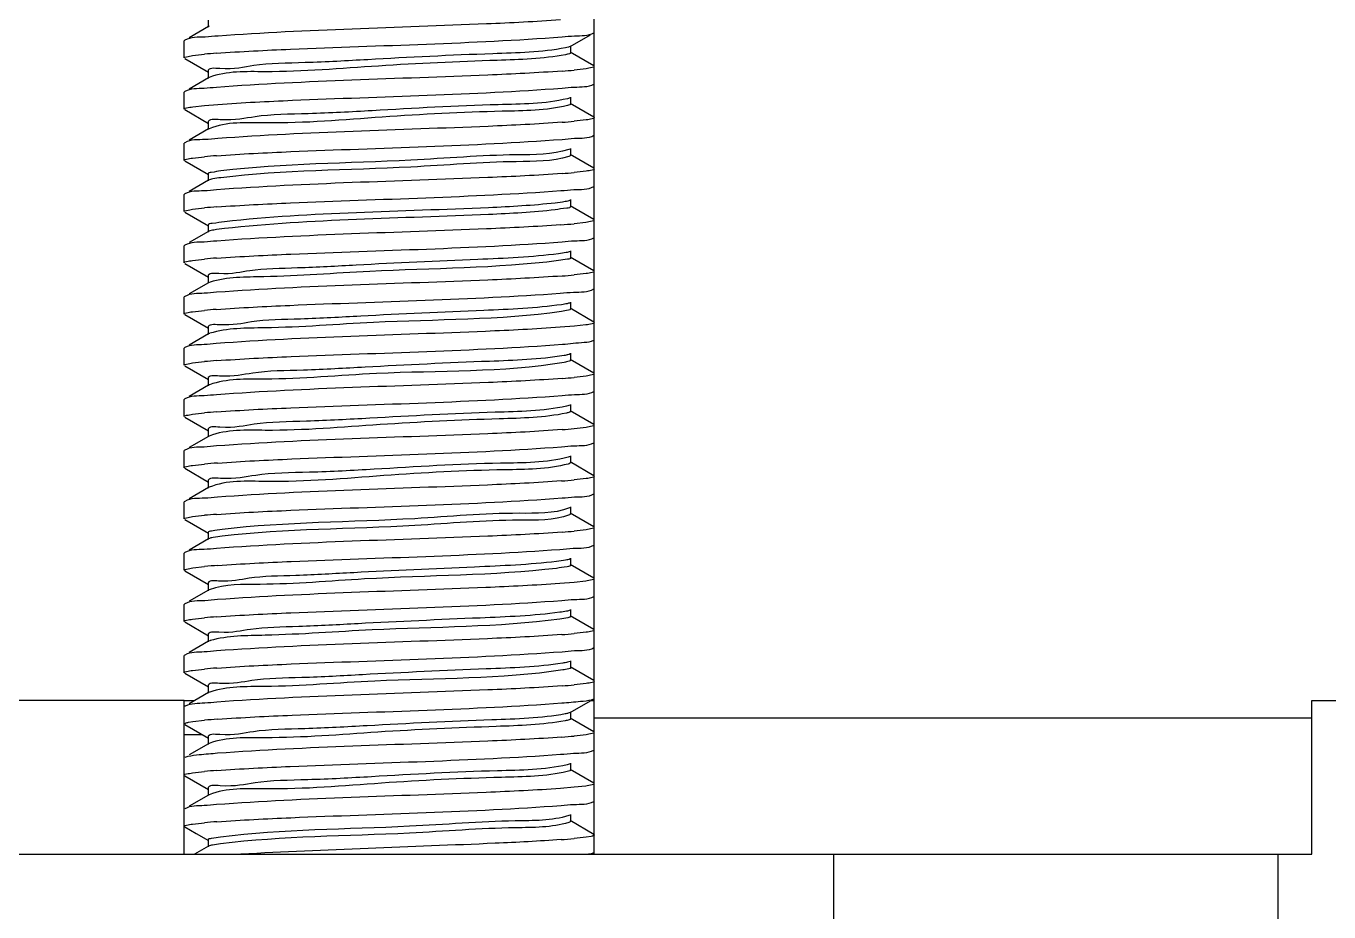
# Model space of a CAD drawing. Extents: x 1680110 to 2699828, y 269661 to 891349.
# Drawn here: x 2394372.2 to 2394545.8, y 722987 to 723105.1 of the extents above; entities that cross this region are included whole.
import ezdxf

# ---------------------------------------------------------------- set-up
doc = ezdxf.new("R2010")
doc.units = 0
doc.header["$LTSCALE"] = 1000
doc.header["$MEASUREMENT"] = 0
doc.layers.add('02___PRT_ALL_AXES', color=7, linetype='Continuous')

msp = doc.modelspace()

# ---------------------------------------------------------------- linework, layer by layer
at = {"color": 7, "linetype": 'Continuous'}
for p, q in [((2394447.93, 722994.66), (2394447.93, 723106.52)), ((2394396.52, 723105.01), (2394393.93, 723103.51)), ((2394396.45, 723105.84), (2394396.45, 723104.93)), ((2394396.62, 723105.06), (2394396.52, 723105.01)), ((2394393.36, 723103.18), (2394393.29, 723103.11)), ((2394393.29, 723100.83), (2394393.29, 723103.11)), ((2394444.7, 723102.34), (2394447.4, 723103.9)), ((2394394.38, 723101.14), (2394395.98, 723101.32)), ((2394447.87, 723099.77), (2394444.7, 723101.6)), ((2394444.78, 723101.51), (2394444.78, 723102.42)), ((2394393.36, 723100.76), (2394396.52, 723098.93)), ((2394446.84, 723099.38), (2394445.24, 723099.21)), ((2394396.52, 723098.18), (2394393.93, 723096.68)), ((2394396.45, 723099.01), (2394396.45, 723098.1)), ((2394396.62, 723098.23), (2394396.52, 723098.18)), ((2394393.36, 723096.35), (2394393.29, 723096.28)), ((2394393.29, 723094), (2394393.29, 723096.28)), ((2394394.41, 723094.31), (2394395.96, 723094.49)), ((2394395.96, 723094.49), (2394397.77, 723094.63)), ((2394444.7, 723095.51), (2394444.35, 723095.39)), ((2394447.87, 723092.94), (2394444.7, 723094.77)), ((2394444.78, 723094.68), (2394444.78, 723095.59)), ((2394393.36, 723093.93), (2394396.52, 723092.1)), ((2394446.86, 723092.56), (2394445.25, 723092.38)), ((2394396.52, 723091.35), (2394393.93, 723089.86)), ((2394396.45, 723092.18), (2394396.45, 723091.27)), ((2394396.59, 723091.39), (2394396.52, 723091.35)), ((2394393.36, 723089.52), (2394393.29, 723089.45)), ((2394393.29, 723087.17), (2394393.29, 723089.45)), ((2394394.38, 723087.48), (2394395.98, 723087.66)), ((2394444.7, 723088.68), (2394444.55, 723088.61)), ((2394447.87, 723086.11), (2394444.7, 723087.94)), ((2394444.78, 723087.85), (2394444.78, 723088.77)), ((2394393.36, 723087.1), (2394396.52, 723085.27)), ((2394446.84, 723085.72), (2394445.24, 723085.55)), ((2394396.52, 723084.52), (2394393.93, 723083.03)), ((2394396.45, 723085.35), (2394396.45, 723084.44)), ((2394393.36, 723082.69), (2394393.29, 723082.62)), ((2394393.29, 723080.34), (2394393.29, 723082.62)), ((2394394.39, 723080.65), (2394395.98, 723080.83)), ((2394447.87, 723079.28), (2394444.7, 723081.11)), ((2394444.78, 723081.02), (2394444.78, 723081.94)), ((2394393.36, 723080.27), (2394396.52, 723078.44)), ((2394446.8, 723078.89), (2394445.25, 723078.72)), ((2394396.52, 723077.69), (2394393.93, 723076.2)), ((2394396.45, 723078.52), (2394396.45, 723077.61)), ((2394393.36, 723075.86), (2394393.29, 723075.79)), ((2394393.29, 723073.51), (2394393.29, 723075.79)), ((2394444.78, 723074.19), (2394444.78, 723075.11)), ((2394393.36, 723073.44), (2394396.52, 723071.61)), ((2394394.39, 723073.82), (2394395.98, 723074)), ((2394447.87, 723072.45), (2394444.7, 723074.28)), ((2394396.45, 723071.69), (2394396.45, 723070.78)), ((2394446.84, 723072.07), (2394445.25, 723071.89)), ((2394396.52, 723070.86), (2394393.93, 723069.37)), ((2394396.72, 723070.94), (2394396.52, 723070.86)), ((2394393.36, 723069.03), (2394393.29, 723068.96)), ((2394393.29, 723066.68), (2394393.29, 723068.96)), ((2394444.78, 723067.36), (2394444.78, 723068.28)), ((2394393.36, 723066.61), (2394396.52, 723064.78)), ((2394394.36, 723066.99), (2394395.98, 723067.17)), ((2394447.87, 723065.62), (2394444.7, 723067.45)), ((2394396.45, 723064.86), (2394396.45, 723063.95)), ((2394445.27, 723065.06), (2394443.4, 723064.91)), ((2394446.81, 723065.23), (2394445.27, 723065.06)), ((2394396.52, 723064.03), (2394393.93, 723062.54)), ((2394396.65, 723064.09), (2394396.52, 723064.03)), ((2394393.36, 723062.2), (2394393.29, 723062.13)), ((2394393.29, 723059.85), (2394393.29, 723062.13)), ((2394444.78, 723060.53), (2394444.78, 723061.45)), ((2394393.36, 723059.78), (2394396.52, 723057.95)), ((2394394.39, 723060.16), (2394395.98, 723060.34)), ((2394447.87, 723058.79), (2394444.7, 723060.62)), ((2394396.45, 723058.03), (2394396.45, 723057.12)), ((2394446.85, 723058.41), (2394445.24, 723058.23)), ((2394396.52, 723057.2), (2394393.93, 723055.71)), ((2394396.61, 723057.24), (2394396.52, 723057.2)), ((2394393.36, 723055.37), (2394393.29, 723055.3)), ((2394393.29, 723053.02), (2394393.29, 723055.3)), ((2394444.7, 723054.53), (2394444.21, 723054.38)), ((2394444.78, 723053.7), (2394444.78, 723054.62)), ((2394393.36, 723052.95), (2394396.52, 723051.12)), ((2394394.39, 723053.33), (2394395.98, 723053.51)), ((2394447.87, 723051.96), (2394444.7, 723053.79)), ((2394396.45, 723051.2), (2394396.45, 723050.29)), ((2394446.84, 723051.57), (2394445.24, 723051.4)), ((2394396.52, 723050.37), (2394393.93, 723048.88)), ((2394396.61, 723050.41), (2394396.52, 723050.37)), ((2394393.36, 723048.54), (2394393.29, 723048.47)), ((2394393.29, 723046.19), (2394393.29, 723048.47)), ((2394444.7, 723047.7), (2394444.44, 723047.6)), ((2394444.78, 723046.87), (2394444.78, 723047.79)), ((2394393.36, 723046.12), (2394396.52, 723044.29)), ((2394394.39, 723046.5), (2394395.97, 723046.68)), ((2394447.87, 723045.13), (2394444.7, 723046.96)), ((2394396.45, 723044.37), (2394396.45, 723043.46)), ((2394446.85, 723044.75), (2394445.26, 723044.57)), ((2394396.52, 723043.54), (2394393.93, 723042.05)), ((2394396.59, 723043.58), (2394396.52, 723043.54)), ((2394393.36, 723041.71), (2394393.29, 723041.64)), ((2394393.29, 723039.36), (2394393.29, 723041.64)), ((2394444.7, 723040.87), (2394444.61, 723040.83)), ((2394444.78, 723040.04), (2394444.78, 723040.96)), ((2394393.36, 723039.29), (2394396.52, 723037.46)), ((2394394.38, 723039.67), (2394395.98, 723039.85)), ((2394447.87, 723038.3), (2394444.7, 723040.13)), ((2394396.45, 723037.54), (2394396.45, 723036.63)), ((2394446.84, 723037.91), (2394445.24, 723037.74)), ((2394396.52, 723036.71), (2394393.93, 723035.22)), ((2394393.36, 723034.88), (2394393.29, 723034.81)), ((2394393.29, 723032.53), (2394393.29, 723034.81)), ((2394444.78, 723033.21), (2394444.78, 723034.13)), ((2394393.36, 723032.46), (2394396.52, 723030.63)), ((2394394.42, 723032.85), (2394395.97, 723033.02)), ((2394447.87, 723031.47), (2394444.7, 723033.3)), ((2394396.45, 723030.71), (2394396.45, 723029.8)), ((2394396.62, 723029.93), (2394396.52, 723029.88)), ((2394445.26, 723030.91), (2394443.35, 723030.75)), ((2394446.78, 723031.08), (2394445.26, 723030.91)), ((2394396.52, 723029.88), (2394393.93, 723028.39)), ((2394393.36, 723028.05), (2394393.29, 723027.98)), ((2394393.29, 723025.7), (2394393.29, 723027.98)), ((2394447.87, 723024.64), (2394444.7, 723026.47)), ((2394444.78, 723026.38), (2394444.78, 723027.3)), ((2394393.36, 723025.63), (2394396.52, 723023.8)), ((2394394.39, 723026.01), (2394395.98, 723026.19)), ((2394396.52, 723023.05), (2394393.93, 723021.56)), ((2394396.45, 723023.88), (2394396.45, 723022.97)), ((2394396.7, 723023.13), (2394396.52, 723023.05)), ((2394446.84, 723024.25), (2394445.25, 723024.08)), ((2394393.36, 723021.22), (2394393.29, 723021.15)), ((2394393.29, 723018.87), (2394393.29, 723021.15)), ((2394447.87, 723017.81), (2394444.7, 723019.64)), ((2394444.78, 723019.55), (2394444.78, 723020.47)), ((2394393.36, 723018.8), (2394396.52, 723016.97)), ((2394394.38, 723019.18), (2394395.98, 723019.36)), ((2394396.52, 723016.22), (2394393.93, 723014.73)), ((2394396.45, 723017.05), (2394396.45, 723016.14)), ((2394396.63, 723016.27), (2394396.52, 723016.22)), ((2394446.84, 723017.42), (2394445.24, 723017.25)), ((2394393.29, 723015.15), (2394302.23, 723015.15)), ((2394393.29, 722994.66), (2394393.29, 723015.15)), ((2394393.4, 723014.42), (2394393.36, 723014.39)), ((2394444.7, 723013.55), (2394447.4, 723015.11)), ((2394447.54, 723015.27), (2394447.87, 723015.38)), ((2394543.55, 722994.66), (2394543.55, 723015.15)), ((2394543.55, 723015.15), (2394630.07, 723015.15)), ((2394447.87, 723010.98), (2394444.7, 723012.81)), ((2394444.78, 723012.72), (2394444.78, 723013.64)), ((2394447.93, 723012.87), (2394543.55, 723012.87)), ((2394393.36, 723011.97), (2394396.52, 723010.14)), ((2394393.86, 723012.26), (2394394.43, 723012.36)), ((2394394.43, 723012.36), (2394395.97, 723012.53)), ((2394396.52, 723009.39), (2394393.93, 723007.9)), ((2394396.45, 723010.22), (2394396.45, 723009.31)), ((2394396.59, 723009.43), (2394396.52, 723009.39)), ((2394446.83, 723010.59), (2394445.25, 723010.42)), ((2394393.78, 723007.69), (2394393.36, 723007.56)), ((2394394.39, 723005.52), (2394395.98, 723005.7)), ((2394444.7, 723006.72), (2394444.31, 723006.59)), ((2394447.87, 723004.15), (2394444.7, 723005.98)), ((2394444.78, 723005.89), (2394444.78, 723006.81)), ((2394393.36, 723005.14), (2394396.52, 723003.31)), ((2394396.52, 723002.56), (2394393.93, 723001.07)), ((2394396.45, 723003.39), (2394396.45, 723002.48)), ((2394396.6, 723002.6), (2394396.52, 723002.56)), ((2394445.26, 723003.59), (2394443.44, 723003.44)), ((2394446.79, 723003.76), (2394445.26, 723003.59)), ((2394394.38, 722998.69), (2394395.97, 722998.87)), ((2394444.7, 722999.89), (2394444.52, 722999.82)), ((2394447.87, 722997.32), (2394444.7, 722999.15)), ((2394444.78, 722999.06), (2394444.78, 722999.98)), ((2394393.36, 722998.31), (2394394.89, 722997.42)), ((2394394.89, 722997.42), (2394396.52, 722996.48)), ((2394446.83, 722996.93), (2394445.26, 722996.76)), ((2394447.52, 722997.05), (2394446.83, 722996.93)), ((2394396.52, 722995.73), (2394394.66, 722994.66)), ((2394396.45, 722996.56), (2394396.45, 722995.65)), ((2394293.12, 722994.66), (2394543.55, 722994.66)), ((2394479.81, 722994.66), (2394479.81, 722855.78)), ((2394539, 722994.66), (2394539, 722855.78))]:
    msp.add_line(p, q, dxfattribs=at)
for centre, radius, start, end in [((2394397.08, 723103.85), 1.29, 108.82, 110.5379), ((2394404.16, 723011.33), 90.36, 94.1864, 95.1886), ((2394437.03, 723189.71), 90.88, 274.1708, 275.188), ((2394437.03, 723182.87), 90.87, 274.166, 275.1925), ((2394404.18, 722997.36), 90.67, 94.1755, 95.1892), ((2394437.02, 723176.08), 90.91, 274.1695, 275.1881), ((2394404.23, 722989.99), 91.21, 94.1602, 95.1879), ((2394436.81, 723171.73), 93.39, 274.0964, 275.1853), ((2394404.21, 722983.39), 90.99, 94.1671, 95.1881), ((2394437.03, 723162.36), 90.84, 274.1697, 275.1896), ((2394404.13, 722977.45), 90.09, 94.1912, 95.1919), ((2394397.18, 723062.58), 1.6, 107.5093, 109.0409), ((2394404.22, 722969.61), 91.1, 94.1644, 95.1876), ((2394437.1, 723147.87), 90.01, 274.1972, 275.1888), ((2394397.02, 723056.19), 1.14, 109.6781, 111.5053), ((2394404.18, 722963.23), 90.65, 94.1774, 95.1884), ((2394437.05, 723141.68), 90.65, 274.1773, 275.1883), ((2394404.35, 722954.46), 92.59, 94.1134, 95.192), ((2394436.94, 723136.09), 91.9, 274.134, 275.1927), ((2394404.18, 722949.6), 90.62, 94.178, 95.1886), ((2394437.04, 723128.12), 90.75, 274.1743, 275.1882), ((2394404.4, 722940.22), 93.18, 94.1019, 95.1864), ((2394404.2, 722935.69), 90.87, 94.1701, 95.1887), ((2394397.32, 723021.14), 2.08, 106.0223, 107.325), ((2394436.99, 723115), 91.3, 274.1546, 275.1902), ((2394404.22, 722928.62), 91.11, 94.1608, 95.19), ((2394397.1, 723014.99), 1.36, 108.4797, 110.151), ((2394437.02, 723107.8), 90.92, 274.1688, 275.1884), ((2394404.39, 722919.78), 93.13, 94.1045, 95.1852), ((2394396.98, 723008.49), 1.02, 110.4348, 112.3506), ((2394436.99, 723101.37), 91.32, 274.1568, 275.1877), ((2394404.2, 722915.16), 90.91, 94.1694, 95.1882), ((2394404.25, 722907.73), 91.51, 94.1462, 95.1925), ((2394436.84, 723089.37), 92.99, 274.1014, 275.192)]:
    msp.add_arc(centre, radius, start, end, dxfattribs=at)
for points, knots in [([(2394443.41, 723105.89), (2394440.13, 723105.65), (2394424.92, 723104.91), (2394409.69, 723104.6), (2394397.79, 723103.74)], [0, 0, 0, 0, 0.216278, 1, 1, 1, 1]), ([(2394397.79, 723103.74), (2394397.22, 723103.7), (2394395.76, 723103.51), (2394394.15, 723103.64), (2394393.36, 723103.18)], [0, 0, 0, 0, 0.388902, 1, 1, 1, 1]), ([(2394397.56, 723101.45), (2394400.85, 723101.69), (2394416.21, 723102.44), (2394431.59, 723102.74), (2394443.64, 723103.63)], [0, 0, 0, 0, 0.214716, 1, 1, 1, 1]), ([(2394443.64, 723103.63), (2394444.19, 723103.67), (2394445.58, 723103.85), (2394447.11, 723103.74), (2394447.87, 723104.17)], [0, 0, 0, 0, 0.388304, 1, 1, 1, 1]), ([(2394393.29, 723100.83), (2394393.29, 723100.94), (2394393.83, 723101.03), (2394394.11, 723101.1), (2394394.38, 723101.14)], [0, 0, 0, 0, 0.274834, 1, 1, 1, 1]), ([(2394444.09, 723102.17), (2394440.9, 723101.56), (2394432.07, 723101.36), (2394420.42, 723100.75), (2394410.04, 723100.15), (2394402.94, 723100.09), (2394399.65, 723099.16), (2394396.45, 723099.55), (2394396.45, 723099.01)], [0, 0, 0, 0, 0.203823, 0.552642, 0.727155, 0.87117, 0.966043, 1, 1, 1, 1]), ([(2394444.09, 723101.25), (2394441.1, 723100.68), (2394432.74, 723100.46), (2394419.35, 723099.87), (2394406.72, 723098.75), (2394398.94, 723099.11), (2394396.62, 723098.23)], [0, 0, 0, 0, 0.192381, 0.524853, 0.843231, 1, 1, 1, 1]), ([(2394444.7, 723102.34), (2394444.63, 723102.3), (2394444.43, 723102.24), (2394444.22, 723102.19), (2394444.09, 723102.17)], [0, 0, 0, 0, 0.383917, 1, 1, 1, 1]), ([(2394444.78, 723101.51), (2394444.78, 723101.44), (2394444.46, 723101.33), (2394444.27, 723101.29), (2394444.09, 723101.25)], [0, 0, 0, 0, 0.289583, 1, 1, 1, 1]), ([(2394447.93, 723099.69), (2394447.93, 723099.59), (2394447.39, 723099.5), (2394447.11, 723099.42), (2394446.84, 723099.38)], [0, 0, 0, 0, 0.274668, 1, 1, 1, 1]), ([(2394443.64, 723099.07), (2394440.34, 723098.83), (2394424.98, 723098.08), (2394409.59, 723097.79), (2394397.56, 723096.89)], [0, 0, 0, 0, 0.215136, 1, 1, 1, 1]), ([(2394397.56, 723096.89), (2394397.01, 723096.85), (2394395.63, 723096.68), (2394394.11, 723096.78), (2394393.36, 723096.35)], [0, 0, 0, 0, 0.388224, 1, 1, 1, 1]), ([(2394397.77, 723094.63), (2394401.08, 723094.87), (2394416.37, 723095.62), (2394431.67, 723095.92), (2394443.63, 723096.8)], [0, 0, 0, 0, 0.216727, 1, 1, 1, 1]), ([(2394443.63, 723096.8), (2394444.18, 723096.84), (2394445.57, 723097.02), (2394447.11, 723096.91), (2394447.87, 723097.34)], [0, 0, 0, 0, 0.388363, 1, 1, 1, 1]), ([(2394393.29, 723094), (2394393.29, 723094.11), (2394393.84, 723094.2), (2394394.13, 723094.27), (2394394.41, 723094.31)], [0, 0, 0, 0, 0.274367, 1, 1, 1, 1]), ([(2394444.35, 723095.39), (2394441.35, 723094.67), (2394432.58, 723094.65), (2394421.01, 723093.93), (2394410.44, 723093.34), (2394403.14, 723093.28), (2394399.76, 723092.33), (2394396.45, 723092.74), (2394396.45, 723092.18)], [0, 0, 0, 0, 0.192848, 0.542579, 0.720249, 0.867673, 0.965105, 1, 1, 1, 1]), ([(2394444.35, 723094.48), (2394441.52, 723093.8), (2394433.19, 723093.73), (2394419.78, 723093.05), (2394406.94, 723091.87), (2394398.93, 723092.35), (2394396.59, 723091.39)], [0, 0, 0, 0, 0.182551, 0.516838, 0.841522, 1, 1, 1, 1]), ([(2394444.78, 723094.68), (2394444.78, 723094.63), (2394444.6, 723094.54), (2394444.46, 723094.51), (2394444.35, 723094.48)], [0, 0, 0, 0, 0.305772, 1, 1, 1, 1]), ([(2394447.93, 723092.86), (2394447.93, 723092.76), (2394447.41, 723092.67), (2394447.13, 723092.6), (2394446.86, 723092.56)], [0, 0, 0, 0, 0.275017, 1, 1, 1, 1]), ([(2394443.63, 723092.24), (2394440.36, 723092), (2394425.07, 723091.26), (2394409.76, 723090.95), (2394397.77, 723090.08)], [0, 0, 0, 0, 0.214372, 1, 1, 1, 1]), ([(2394397.77, 723090.08), (2394397.2, 723090.04), (2394395.75, 723089.85), (2394394.14, 723089.98), (2394393.36, 723089.52)], [0, 0, 0, 0, 0.388876, 1, 1, 1, 1]), ([(2394397.58, 723087.79), (2394400.87, 723088.03), (2394416.23, 723088.78), (2394431.6, 723089.08), (2394443.63, 723089.97)], [0, 0, 0, 0, 0.214927, 1, 1, 1, 1]), ([(2394443.63, 723089.97), (2394444.18, 723090.01), (2394445.57, 723090.19), (2394447.11, 723090.08), (2394447.87, 723090.51)], [0, 0, 0, 0, 0.388319, 1, 1, 1, 1]), ([(2394393.29, 723087.17), (2394393.29, 723087.28), (2394393.83, 723087.37), (2394394.11, 723087.44), (2394394.38, 723087.48)], [0, 0, 0, 0, 0.27481, 1, 1, 1, 1]), ([(2394444.55, 723088.61), (2394442.31, 723087.89), (2394435.12, 723088.03), (2394419.79, 723086.72), (2394406.55, 723086.78), (2394398.16, 723085.76)], [0, 0, 0, 0, 0.151572, 0.453947, 1, 1, 1, 1]), ([(2394444.55, 723087.7), (2394442.31, 723086.98), (2394435.12, 723087.12), (2394419.79, 723085.81), (2394406.55, 723085.87), (2394398.16, 723084.85)], [0, 0, 0, 0, 0.151572, 0.453947, 1, 1, 1, 1]), ([(2394444.78, 723087.85), (2394444.78, 723087.82), (2394444.69, 723087.75), (2394444.61, 723087.72), (2394444.55, 723087.7)], [0, 0, 0, 0, 0.333912, 1, 1, 1, 1]), ([(2394398.16, 723085.76), (2394397.73, 723085.71), (2394397.31, 723085.59), (2394396.45, 723085.51), (2394396.45, 723085.35)], [0, 0, 0, 0, 0.730238, 1, 1, 1, 1]), ([(2394447.93, 723086.03), (2394447.93, 723085.93), (2394447.4, 723085.84), (2394447.11, 723085.76), (2394446.84, 723085.72)], [0, 0, 0, 0, 0.274676, 1, 1, 1, 1]), ([(2394398.16, 723084.85), (2394397.79, 723084.81), (2394397.25, 723084.72), (2394396.69, 723084.62), (2394396.52, 723084.52)], [0, 0, 0, 0, 0.654915, 1, 1, 1, 1]), ([(2394443.63, 723085.41), (2394440.34, 723085.17), (2394424.98, 723084.42), (2394409.61, 723084.13), (2394397.58, 723083.24)], [0, 0, 0, 0, 0.215085, 1, 1, 1, 1]), ([(2394397.58, 723083.24), (2394397.03, 723083.19), (2394395.64, 723083.02), (2394394.11, 723083.13), (2394393.36, 723082.69)], [0, 0, 0, 0, 0.3883, 1, 1, 1, 1]), ([(2394397.61, 723080.96), (2394400.89, 723081.2), (2394416.18, 723081.95), (2394431.49, 723082.26), (2394443.48, 723083.13)], [0, 0, 0, 0, 0.21461, 1, 1, 1, 1]), ([(2394443.48, 723083.13), (2394444.06, 723083.17), (2394445.49, 723083.35), (2394447.09, 723083.23), (2394447.87, 723083.68)], [0, 0, 0, 0, 0.388738, 1, 1, 1, 1]), ([(2394393.29, 723080.34), (2394393.29, 723080.45), (2394393.83, 723080.54), (2394394.12, 723080.61), (2394394.39, 723080.65)], [0, 0, 0, 0, 0.274601, 1, 1, 1, 1]), ([(2394442.71, 723081.48), (2394439.76, 723081.15), (2394425.06, 723080.34), (2394410.32, 723080.25), (2394398.63, 723078.99)], [0, 0, 0, 0, 0.20114, 1, 1, 1, 1]), ([(2394442.71, 723080.57), (2394439.76, 723080.24), (2394425.06, 723079.43), (2394410.32, 723079.34), (2394398.63, 723078.07)], [0, 0, 0, 0, 0.20114, 1, 1, 1, 1]), ([(2394444.7, 723081.85), (2394444.51, 723081.74), (2394443.81, 723081.63), (2394443.15, 723081.53), (2394442.71, 723081.48)], [0, 0, 0, 0, 0.338219, 1, 1, 1, 1]), ([(2394444.78, 723081.02), (2394444.78, 723080.83), (2394443.72, 723080.78), (2394443.22, 723080.63), (2394442.71, 723080.57)], [0, 0, 0, 0, 0.267345, 1, 1, 1, 1]), ([(2394398.63, 723078.99), (2394398.08, 723078.93), (2394397.56, 723078.77), (2394396.45, 723078.72), (2394396.45, 723078.52)], [0, 0, 0, 0, 0.733224, 1, 1, 1, 1]), ([(2394443.48, 723078.57), (2394440.18, 723078.33), (2394424.89, 723077.59), (2394409.57, 723077.29), (2394397.61, 723076.41)], [0, 0, 0, 0, 0.216352, 1, 1, 1, 1]), ([(2394447.93, 723079.2), (2394447.93, 723079.09), (2394447.38, 723079), (2394447.08, 723078.93), (2394446.8, 723078.89)], [0, 0, 0, 0, 0.274041, 1, 1, 1, 1]), ([(2394398.63, 723078.07), (2394398.16, 723078.02), (2394397.46, 723077.92), (2394396.73, 723077.81), (2394396.52, 723077.69)], [0, 0, 0, 0, 0.663534, 1, 1, 1, 1]), ([(2394443.63, 723076.31), (2394444.19, 723076.35), (2394445.58, 723076.53), (2394447.11, 723076.42), (2394447.87, 723076.85)], [0, 0, 0, 0, 0.388334, 1, 1, 1, 1]), ([(2394397.61, 723076.41), (2394397.06, 723076.37), (2394395.66, 723076.19), (2394394.12, 723076.3), (2394393.36, 723075.86)], [0, 0, 0, 0, 0.388384, 1, 1, 1, 1]), ([(2394397.6, 723074.13), (2394400.89, 723074.37), (2394416.24, 723075.12), (2394431.61, 723075.42), (2394443.63, 723076.31)], [0, 0, 0, 0, 0.215085, 1, 1, 1, 1]), ([(2394393.29, 723073.51), (2394393.29, 723073.62), (2394393.83, 723073.71), (2394394.11, 723073.78), (2394394.39, 723073.82)], [0, 0, 0, 0, 0.274662, 1, 1, 1, 1]), ([(2394443.17, 723074.71), (2394439.6, 723074.26), (2394430.61, 723073.88), (2394418.91, 723073.37), (2394409.01, 723072.78), (2394402.41, 723072.71), (2394399.38, 723071.87), (2394396.45, 723072.19), (2394396.45, 723071.69)], [0, 0, 0, 0, 0.230176, 0.576529, 0.743488, 0.879422, 0.968255, 1, 1, 1, 1]), ([(2394443.17, 723073.8), (2394434.83, 723072.75), (2394421.63, 723072.81), (2394406.26, 723071.55), (2394399.02, 723071.63), (2394396.72, 723070.94)], [0, 0, 0, 0, 0.541764, 0.845341, 1, 1, 1, 1]), ([(2394444.7, 723075.02), (2394444.55, 723074.93), (2394444.02, 723074.83), (2394443.51, 723074.75), (2394443.17, 723074.71)], [0, 0, 0, 0, 0.347289, 1, 1, 1, 1]), ([(2394444.78, 723074.19), (2394444.78, 723074.04), (2394443.97, 723073.96), (2394443.57, 723073.85), (2394443.17, 723073.8)], [0, 0, 0, 0, 0.270713, 1, 1, 1, 1]), ([(2394443.63, 723071.75), (2394440.34, 723071.51), (2394424.99, 723070.76), (2394409.62, 723070.46), (2394397.6, 723069.58)], [0, 0, 0, 0, 0.215022, 1, 1, 1, 1]), ([(2394447.93, 723072.37), (2394447.93, 723072.27), (2394447.4, 723072.18), (2394447.12, 723072.1), (2394446.84, 723072.07)], [0, 0, 0, 0, 0.274807, 1, 1, 1, 1]), ([(2394443.4, 723069.46), (2394443.98, 723069.5), (2394445.45, 723069.69), (2394447.07, 723069.56), (2394447.87, 723070.02)], [0, 0, 0, 0, 0.389021, 1, 1, 1, 1]), ([(2394397.6, 723069.58), (2394397.05, 723069.54), (2394395.65, 723069.36), (2394394.11, 723069.47), (2394393.36, 723069.03)], [0, 0, 0, 0, 0.388342, 1, 1, 1, 1]), ([(2394397.55, 723067.3), (2394400.81, 723067.54), (2394416.09, 723068.29), (2394431.4, 723068.6), (2394443.4, 723069.46)], [0, 0, 0, 0, 0.213673, 1, 1, 1, 1]), ([(2394444.7, 723068.19), (2394444.58, 723068.12), (2394444.2, 723068.03), (2394443.82, 723067.97), (2394443.57, 723067.93)], [0, 0, 0, 0, 0.358669, 1, 1, 1, 1]), ([(2394393.29, 723066.68), (2394393.29, 723066.78), (2394393.82, 723066.88), (2394394.09, 723066.95), (2394394.36, 723066.99)], [0, 0, 0, 0, 0.275147, 1, 1, 1, 1]), ([(2394443.57, 723067.93), (2394440.14, 723067.44), (2394431.2, 723067.1), (2394419.5, 723066.57), (2394409.4, 723065.97), (2394402.62, 723065.9), (2394399.48, 723065.03), (2394396.45, 723065.37), (2394396.45, 723064.86)], [0, 0, 0, 0, 0.22028, 0.567606, 0.737398, 0.87635, 0.967433, 1, 1, 1, 1]), ([(2394443.57, 723067.02), (2394435.29, 723065.83), (2394421.97, 723066.05), (2394406.48, 723064.7), (2394399.03, 723064.84), (2394396.69, 723064.11)], [0, 0, 0, 0, 0.534412, 0.843488, 1, 1, 1, 1]), ([(2394444.78, 723067.36), (2394444.78, 723067.25), (2394444.19, 723067.14), (2394443.87, 723067.06), (2394443.57, 723067.02)], [0, 0, 0, 0, 0.275759, 1, 1, 1, 1]), ([(2394443.4, 723064.91), (2394440.08, 723064.67), (2394424.79, 723063.93), (2394409.49, 723063.63), (2394397.55, 723062.74)], [0, 0, 0, 0, 0.217447, 1, 1, 1, 1]), ([(2394447.93, 723065.54), (2394447.93, 723065.44), (2394447.38, 723065.34), (2394447.09, 723065.27), (2394446.81, 723065.23)], [0, 0, 0, 0, 0.274154, 1, 1, 1, 1]), ([(2394443.69, 723062.65), (2394444.65, 723062.72), (2394446.01, 723062.91), (2394447.49, 723062.97), (2394447.87, 723063.19)], [0, 0, 0, 0, 0.68639, 1, 1, 1, 1]), ([(2394397.55, 723062.74), (2394397, 723062.7), (2394395.63, 723062.53), (2394394.11, 723062.63), (2394393.36, 723062.2)], [0, 0, 0, 0, 0.388213, 1, 1, 1, 1]), ([(2394397.6, 723060.47), (2394400.91, 723060.71), (2394416.27, 723061.46), (2394431.65, 723061.76), (2394443.69, 723062.65)], [0, 0, 0, 0, 0.215338, 1, 1, 1, 1]), ([(2394444.7, 723061.36), (2394444.62, 723061.31), (2394444.35, 723061.24), (2394444.09, 723061.18), (2394443.92, 723061.15)], [0, 0, 0, 0, 0.373344, 1, 1, 1, 1]), ([(2394393.29, 723059.85), (2394393.29, 723059.96), (2394393.83, 723060.05), (2394394.12, 723060.12), (2394394.39, 723060.16)], [0, 0, 0, 0, 0.274594, 1, 1, 1, 1]), ([(2394443.92, 723061.15), (2394440.63, 723060.6), (2394431.76, 723060.33), (2394420.09, 723059.76), (2394409.8, 723059.16), (2394402.82, 723059.09), (2394399.58, 723058.19), (2394396.45, 723058.56), (2394396.45, 723058.03)], [0, 0, 0, 0, 0.209979, 0.558257, 0.731004, 0.873118, 0.966571, 1, 1, 1, 1]), ([(2394443.92, 723060.24), (2394435.69, 723058.84), (2394422.19, 723059.33), (2394406.62, 723057.79), (2394398.96, 723058.09), (2394396.64, 723057.26)], [0, 0, 0, 0, 0.528851, 0.843743, 1, 1, 1, 1]), ([(2394444.78, 723060.53), (2394444.78, 723060.45), (2394444.37, 723060.34), (2394444.14, 723060.28), (2394443.92, 723060.24)], [0, 0, 0, 0, 0.283339, 1, 1, 1, 1]), ([(2394443.69, 723058.1), (2394440.4, 723057.85), (2394425.04, 723057.1), (2394409.65, 723056.81), (2394397.6, 723055.92)], [0, 0, 0, 0, 0.214455, 1, 1, 1, 1]), ([(2394447.93, 723058.71), (2394447.93, 723058.61), (2394447.4, 723058.52), (2394447.12, 723058.44), (2394446.85, 723058.41)], [0, 0, 0, 0, 0.274924, 1, 1, 1, 1]), ([(2394443.65, 723055.82), (2394444.2, 723055.86), (2394445.58, 723056.04), (2394447.12, 723055.93), (2394447.87, 723056.36)], [0, 0, 0, 0, 0.388272, 1, 1, 1, 1]), ([(2394397.6, 723055.92), (2394397.05, 723055.88), (2394395.66, 723055.7), (2394394.11, 723055.81), (2394393.36, 723055.37)], [0, 0, 0, 0, 0.388343, 1, 1, 1, 1]), ([(2394444.21, 723054.38), (2394441.09, 723053.73), (2394432.29, 723053.59), (2394420.67, 723052.94), (2394410.21, 723052.35), (2394403.02, 723052.29), (2394399.69, 723051.35), (2394396.45, 723051.75), (2394396.45, 723051.2)], [0, 0, 0, 0, 0.199256, 0.548462, 0.724288, 0.869719, 0.965654, 1, 1, 1, 1]), ([(2394397.58, 723053.64), (2394400.87, 723053.88), (2394416.23, 723054.63), (2394431.61, 723054.93), (2394443.65, 723055.82)], [0, 0, 0, 0, 0.214943, 1, 1, 1, 1]), ([(2394393.29, 723053.02), (2394393.29, 723053.13), (2394393.83, 723053.22), (2394394.11, 723053.29), (2394394.39, 723053.33)], [0, 0, 0, 0, 0.274754, 1, 1, 1, 1]), ([(2394444.21, 723053.47), (2394441.28, 723052.86), (2394432.93, 723052.68), (2394419.53, 723052.06), (2394406.81, 723050.92), (2394398.94, 723051.33), (2394396.61, 723050.41)], [0, 0, 0, 0, 0.188337, 0.521626, 0.842621, 1, 1, 1, 1]), ([(2394444.78, 723053.7), (2394444.78, 723053.64), (2394444.52, 723053.54), (2394444.35, 723053.5), (2394444.21, 723053.47)], [0, 0, 0, 0, 0.295385, 1, 1, 1, 1]), ([(2394443.65, 723051.27), (2394440.35, 723051.02), (2394424.99, 723050.27), (2394409.61, 723049.98), (2394397.58, 723049.09)], [0, 0, 0, 0, 0.214948, 1, 1, 1, 1]), ([(2394447.93, 723051.88), (2394447.93, 723051.78), (2394447.4, 723051.69), (2394447.11, 723051.61), (2394446.84, 723051.57)], [0, 0, 0, 0, 0.274744, 1, 1, 1, 1]), ([(2394397.58, 723049.09), (2394397.03, 723049.04), (2394395.64, 723048.87), (2394394.11, 723048.98), (2394393.36, 723048.54)], [0, 0, 0, 0, 0.388278, 1, 1, 1, 1]), ([(2394443.56, 723048.98), (2394444.12, 723049.02), (2394445.54, 723049.21), (2394447.1, 723049.09), (2394447.87, 723049.53)], [0, 0, 0, 0, 0.388556, 1, 1, 1, 1]), ([(2394444.44, 723047.6), (2394441.53, 723046.82), (2394432.78, 723046.9), (2394421.25, 723046.12), (2394410.61, 723045.54), (2394403.23, 723045.48), (2394399.81, 723044.51), (2394396.45, 723044.94), (2394396.45, 723044.37)], [0, 0, 0, 0, 0.188093, 0.538199, 0.717239, 0.866148, 0.964697, 1, 1, 1, 1]), ([(2394397.71, 723046.82), (2394401, 723047.06), (2394416.29, 723047.8), (2394431.59, 723048.11), (2394443.56, 723048.98)], [0, 0, 0, 0, 0.215823, 1, 1, 1, 1]), ([(2394393.29, 723046.19), (2394393.29, 723046.3), (2394393.83, 723046.39), (2394394.11, 723046.46), (2394394.39, 723046.5)], [0, 0, 0, 0, 0.274641, 1, 1, 1, 1]), ([(2394444.44, 723046.69), (2394441.69, 723045.95), (2394433.37, 723045.98), (2394419.96, 723045.24), (2394407.04, 723044.05), (2394398.94, 723044.56), (2394396.59, 723043.58)], [0, 0, 0, 0, 0.178189, 0.513127, 0.84056, 1, 1, 1, 1]), ([(2394444.78, 723046.87), (2394444.78, 723046.83), (2394444.64, 723046.75), (2394444.53, 723046.72), (2394444.44, 723046.69)], [0, 0, 0, 0, 0.315698, 1, 1, 1, 1]), ([(2394443.56, 723044.43), (2394440.28, 723044.19), (2394424.99, 723043.44), (2394409.68, 723043.14), (2394397.71, 723042.26)], [0, 0, 0, 0, 0.215258, 1, 1, 1, 1]), ([(2394447.93, 723045.05), (2394447.93, 723044.95), (2394447.4, 723044.86), (2394447.12, 723044.78), (2394446.85, 723044.75)], [0, 0, 0, 0, 0.274816, 1, 1, 1, 1]), ([(2394397.71, 723042.26), (2394397.14, 723042.22), (2394395.71, 723042.04), (2394394.13, 723042.16), (2394393.36, 723041.71)], [0, 0, 0, 0, 0.388684, 1, 1, 1, 1]), ([(2394397.58, 723039.98), (2394400.87, 723040.22), (2394416.23, 723040.97), (2394431.61, 723041.27), (2394443.64, 723042.16)], [0, 0, 0, 0, 0.214912, 1, 1, 1, 1]), ([(2394443.64, 723042.16), (2394444.19, 723042.2), (2394445.58, 723042.38), (2394447.11, 723042.27), (2394447.87, 723042.7)], [0, 0, 0, 0, 0.38829, 1, 1, 1, 1]), ([(2394444.61, 723040.83), (2394442.51, 723040.02), (2394435.4, 723040.32), (2394420.17, 723038.87), (2394406.86, 723038.96), (2394398.35, 723037.97)], [0, 0, 0, 0, 0.145687, 0.445768, 1, 1, 1, 1]), ([(2394393.29, 723039.36), (2394393.29, 723039.47), (2394393.83, 723039.56), (2394394.11, 723039.63), (2394394.38, 723039.67)], [0, 0, 0, 0, 0.274778, 1, 1, 1, 1]), ([(2394444.61, 723039.92), (2394442.51, 723039.11), (2394435.4, 723039.4), (2394420.17, 723037.96), (2394406.86, 723038.05), (2394398.35, 723037.06)], [0, 0, 0, 0, 0.145687, 0.445768, 1, 1, 1, 1]), ([(2394444.78, 723040.04), (2394444.78, 723040.02), (2394444.72, 723039.96), (2394444.65, 723039.93), (2394444.61, 723039.92)], [0, 0, 0, 0, 0.351609, 1, 1, 1, 1]), ([(2394398.35, 723037.97), (2394397.87, 723037.92), (2394397.41, 723037.78), (2394396.45, 723037.72), (2394396.45, 723037.54)], [0, 0, 0, 0, 0.731611, 1, 1, 1, 1]), ([(2394398.35, 723037.06), (2394397.94, 723037.02), (2394397.34, 723036.92), (2394396.7, 723036.82), (2394396.52, 723036.71)], [0, 0, 0, 0, 0.658748, 1, 1, 1, 1]), ([(2394443.64, 723037.61), (2394440.35, 723037.36), (2394424.99, 723036.61), (2394409.61, 723036.32), (2394397.58, 723035.43)], [0, 0, 0, 0, 0.215012, 1, 1, 1, 1]), ([(2394447.93, 723038.22), (2394447.93, 723038.12), (2394447.4, 723038.03), (2394447.11, 723037.95), (2394446.84, 723037.91)], [0, 0, 0, 0, 0.274719, 1, 1, 1, 1]), ([(2394397.58, 723035.43), (2394397.03, 723035.38), (2394395.64, 723035.21), (2394394.11, 723035.32), (2394393.36, 723034.88)], [0, 0, 0, 0, 0.388279, 1, 1, 1, 1]), ([(2394397.73, 723033.16), (2394401, 723033.4), (2394416.21, 723034.14), (2394431.44, 723034.45), (2394443.35, 723035.31)], [0, 0, 0, 0, 0.215189, 1, 1, 1, 1]), ([(2394443.35, 723035.31), (2394443.94, 723035.35), (2394445.42, 723035.54), (2394447.06, 723035.41), (2394447.87, 723035.87)], [0, 0, 0, 0, 0.389114, 1, 1, 1, 1]), ([(2394442.91, 723033.69), (2394439.27, 723033.27), (2394430.26, 723032.87), (2394418.57, 723032.38), (2394408.78, 723031.79), (2394402.3, 723031.71), (2394399.32, 723030.89), (2394396.45, 723031.2), (2394396.45, 723030.71)], [0, 0, 0, 0, 0.23573, 0.581512, 0.746883, 0.881131, 0.968703, 1, 1, 1, 1]), ([(2394444.7, 723034.04), (2394444.52, 723033.94), (2394443.9, 723033.83), (2394443.31, 723033.74), (2394442.91, 723033.69)], [0, 0, 0, 0, 0.341804, 1, 1, 1, 1]), ([(2394393.29, 723032.53), (2394393.29, 723032.64), (2394393.85, 723032.73), (2394394.14, 723032.81), (2394394.42, 723032.85)], [0, 0, 0, 0, 0.274146, 1, 1, 1, 1]), ([(2394442.91, 723032.78), (2394434.42, 723031.79), (2394421.12, 723031.88), (2394405.87, 723030.46), (2394398.75, 723030.72), (2394396.62, 723029.93)], [0, 0, 0, 0, 0.552991, 0.85342, 1, 1, 1, 1]), ([(2394444.78, 723033.21), (2394444.78, 723033.04), (2394443.83, 723032.97), (2394443.38, 723032.84), (2394442.91, 723032.78)], [0, 0, 0, 0, 0.268593, 1, 1, 1, 1]), ([(2394443.35, 723030.75), (2394440.06, 723030.52), (2394424.85, 723029.78), (2394409.62, 723029.47), (2394397.73, 723028.61)], [0, 0, 0, 0, 0.217062, 1, 1, 1, 1]), ([(2394447.93, 723031.39), (2394447.93, 723031.28), (2394447.37, 723031.19), (2394447.07, 723031.12), (2394446.78, 723031.08)], [0, 0, 0, 0, 0.273785, 1, 1, 1, 1]), ([(2394397.73, 723028.61), (2394397.16, 723028.57), (2394395.73, 723028.38), (2394394.14, 723028.5), (2394393.36, 723028.05)], [0, 0, 0, 0, 0.388715, 1, 1, 1, 1]), ([(2394397.59, 723026.32), (2394400.88, 723026.56), (2394416.22, 723027.31), (2394431.58, 723027.61), (2394443.6, 723028.5)], [0, 0, 0, 0, 0.214902, 1, 1, 1, 1]), ([(2394443.6, 723028.5), (2394444.16, 723028.54), (2394445.56, 723028.72), (2394447.11, 723028.6), (2394447.87, 723029.04)], [0, 0, 0, 0, 0.388429, 1, 1, 1, 1]), ([(2394443.34, 723026.92), (2394439.83, 723026.45), (2394430.86, 723026.09), (2394419.16, 723025.57), (2394409.17, 723024.98), (2394402.5, 723024.91), (2394399.42, 723024.05), (2394396.45, 723024.38), (2394396.45, 723023.88)], [0, 0, 0, 0, 0.226057, 0.572822, 0.74096, 0.878147, 0.967915, 1, 1, 1, 1]), ([(2394444.7, 723027.21), (2394444.56, 723027.13), (2394444.1, 723027.03), (2394443.64, 723026.96), (2394443.34, 723026.92)], [0, 0, 0, 0, 0.351751, 1, 1, 1, 1]), ([(2394393.29, 723025.7), (2394393.29, 723025.81), (2394393.83, 723025.9), (2394394.11, 723025.97), (2394394.39, 723026.01)], [0, 0, 0, 0, 0.274723, 1, 1, 1, 1]), ([(2394443.34, 723026.01), (2394435.07, 723024.91), (2394421.86, 723025.01), (2394406.44, 723023.77), (2394399.1, 723023.82), (2394396.75, 723023.14)], [0, 0, 0, 0, 0.536546, 0.842404, 1, 1, 1, 1]), ([(2394444.78, 723026.38), (2394444.78, 723026.25), (2394444.07, 723026.15), (2394443.7, 723026.06), (2394443.34, 723026.01)], [0, 0, 0, 0, 0.2726, 1, 1, 1, 1]), ([(2394443.6, 723023.94), (2394440.31, 723023.7), (2394424.97, 723022.95), (2394409.61, 723022.65), (2394397.59, 723021.77)], [0, 0, 0, 0, 0.215337, 1, 1, 1, 1]), ([(2394447.93, 723024.56), (2394447.93, 723024.46), (2394447.4, 723024.37), (2394447.12, 723024.29), (2394446.84, 723024.25)], [0, 0, 0, 0, 0.274761, 1, 1, 1, 1]), ([(2394397.59, 723021.77), (2394397.04, 723021.73), (2394395.65, 723021.55), (2394394.11, 723021.66), (2394393.36, 723021.22)], [0, 0, 0, 0, 0.388322, 1, 1, 1, 1]), ([(2394397.61, 723019.49), (2394400.91, 723019.73), (2394416.25, 723020.48), (2394431.61, 723020.78), (2394443.63, 723021.67)], [0, 0, 0, 0, 0.215207, 1, 1, 1, 1]), ([(2394443.63, 723021.67), (2394444.18, 723021.71), (2394445.57, 723021.89), (2394447.11, 723021.78), (2394447.87, 723022.21)], [0, 0, 0, 0, 0.388323, 1, 1, 1, 1]), ([(2394443.72, 723020.14), (2394440.35, 723019.62), (2394431.44, 723019.31), (2394419.75, 723018.77), (2394409.57, 723018.17), (2394402.7, 723018.1), (2394399.52, 723017.22), (2394396.45, 723017.57), (2394396.45, 723017.05)], [0, 0, 0, 0, 0.215993, 0.563723, 0.734744, 0.875008, 0.967073, 1, 1, 1, 1]), ([(2394444.7, 723020.38), (2394444.6, 723020.32), (2394444.27, 723020.24), (2394443.94, 723020.18), (2394443.72, 723020.14)], [0, 0, 0, 0, 0.364373, 1, 1, 1, 1]), ([(2394444.78, 723019.55), (2394444.78, 723019.45), (2394444.27, 723019.34), (2394443.99, 723019.27), (2394443.72, 723019.23)], [0, 0, 0, 0, 0.278561, 1, 1, 1, 1]), ([(2394393.29, 723018.87), (2394393.29, 723018.98), (2394393.83, 723019.07), (2394394.11, 723019.14), (2394394.38, 723019.18)], [0, 0, 0, 0, 0.274783, 1, 1, 1, 1]), ([(2394443.72, 723019.23), (2394435.46, 723017.96), (2394422.05, 723018.28), (2394406.53, 723016.85), (2394399, 723017.07), (2394396.67, 723016.29)], [0, 0, 0, 0, 0.53232, 0.843805, 1, 1, 1, 1]), ([(2394443.63, 723017.12), (2394440.34, 723016.87), (2394425, 723016.12), (2394409.63, 723015.82), (2394397.61, 723014.94)], [0, 0, 0, 0, 0.214979, 1, 1, 1, 1]), ([(2394447.93, 723017.73), (2394447.93, 723017.63), (2394447.4, 723017.54), (2394447.11, 723017.46), (2394446.84, 723017.42)], [0, 0, 0, 0, 0.274692, 1, 1, 1, 1]), ([(2394397.61, 723014.94), (2394397.08, 723014.9), (2394395.68, 723014.74), (2394394.21, 723014.77), (2394393.4, 723014.42)], [0, 0, 0, 0, 0.378114, 1, 1, 1, 1]), ([(2394397.73, 723012.67), (2394401.03, 723012.91), (2394416.32, 723013.65), (2394431.64, 723013.95), (2394443.61, 723014.84)], [0, 0, 0, 0, 0.216171, 1, 1, 1, 1]), ([(2394443.61, 723014.84), (2394444.44, 723014.9), (2394445.75, 723015.01), (2394447.07, 723015.16), (2394447.54, 723015.27)], [0, 0, 0, 0, 0.628324, 1, 1, 1, 1]), ([(2394444.05, 723013.37), (2394440.83, 723012.77), (2394431.99, 723012.56), (2394420.33, 723011.95), (2394409.97, 723011.36), (2394402.91, 723011.29), (2394399.63, 723010.38), (2394396.45, 723010.76), (2394396.45, 723010.22)], [0, 0, 0, 0, 0.205516, 0.554189, 0.728216, 0.871707, 0.966187, 1, 1, 1, 1]), ([(2394444.7, 723013.55), (2394444.63, 723013.51), (2394444.41, 723013.44), (2394444.19, 723013.39), (2394444.05, 723013.37)], [0, 0, 0, 0, 0.380853, 1, 1, 1, 1]), ([(2394444.78, 723012.72), (2394444.78, 723012.65), (2394444.44, 723012.54), (2394444.23, 723012.49), (2394444.05, 723012.46)], [0, 0, 0, 0, 0.287704, 1, 1, 1, 1]), ([(2394393.29, 723012.04), (2394393.29, 723012.1), (2394393.55, 723012.2), (2394393.72, 723012.24), (2394393.86, 723012.26)], [0, 0, 0, 0, 0.291243, 1, 1, 1, 1]), ([(2394444.05, 723012.46), (2394441.03, 723011.9), (2394432.66, 723011.65), (2394419.29, 723011.07), (2394406.69, 723009.97), (2394398.95, 723010.31), (2394396.62, 723009.44)], [0, 0, 0, 0, 0.193859, 0.526001, 0.843412, 1, 1, 1, 1]), ([(2394447.93, 723010.9), (2394447.93, 723010.8), (2394447.39, 723010.71), (2394447.11, 723010.63), (2394446.83, 723010.59)], [0, 0, 0, 0, 0.274565, 1, 1, 1, 1]), ([(2394443.61, 723010.28), (2394440.33, 723010.04), (2394425.03, 723009.3), (2394409.72, 723008.99), (2394397.73, 723008.12)], [0, 0, 0, 0, 0.214741, 1, 1, 1, 1]), ([(2394397.73, 723008.12), (2394396.91, 723008.06), (2394395.59, 723007.95), (2394394.28, 723007.8), (2394393.78, 723007.69)], [0, 0, 0, 0, 0.619111, 1, 1, 1, 1]), ([(2394397.59, 723005.83), (2394400.86, 723006.07), (2394416.14, 723006.82), (2394431.45, 723007.13), (2394443.44, 723007.99)], [0, 0, 0, 0, 0.214253, 1, 1, 1, 1]), ([(2394443.44, 723007.99), (2394444.02, 723008.04), (2394445.47, 723008.22), (2394447.08, 723008.1), (2394447.87, 723008.55)], [0, 0, 0, 0, 0.388864, 1, 1, 1, 1]), ([(2394444.31, 723006.59), (2394441.28, 723005.89), (2394432.5, 723005.83), (2394420.91, 723005.14), (2394410.38, 723004.55), (2394403.11, 723004.49), (2394399.75, 723003.54), (2394396.44, 723003.95), (2394396.45, 723003.39)], [0, 0, 0, 0, 0.194611, 0.544201, 0.721363, 0.868238, 0.965255, 1, 1, 1, 1]), ([(2394444.31, 723005.68), (2394441.45, 723005.02), (2394433.12, 723004.92), (2394419.71, 723004.26), (2394406.9, 723003.09), (2394398.93, 723003.55), (2394396.6, 723002.6)], [0, 0, 0, 0, 0.184157, 0.518189, 0.841854, 1, 1, 1, 1]), ([(2394444.78, 723005.89), (2394444.78, 723005.84), (2394444.58, 723005.74), (2394444.43, 723005.71), (2394444.31, 723005.68)], [0, 0, 0, 0, 0.302611, 1, 1, 1, 1]), ([(2394393.29, 723005.21), (2394393.29, 723005.32), (2394393.83, 723005.41), (2394394.11, 723005.48), (2394394.39, 723005.52)], [0, 0, 0, 0, 0.274683, 1, 1, 1, 1]), ([(2394447.93, 723004.07), (2394447.93, 723003.96), (2394447.37, 723003.87), (2394447.08, 723003.8), (2394446.79, 723003.76)], [0, 0, 0, 0, 0.273899, 1, 1, 1, 1]), ([(2394443.44, 723003.44), (2394440.13, 723003.2), (2394424.85, 723002.46), (2394409.54, 723002.16), (2394397.59, 723001.28)], [0, 0, 0, 0, 0.216842, 1, 1, 1, 1]), ([(2394397.59, 723001.28), (2394397.04, 723001.24), (2394395.65, 723001.06), (2394394.11, 723001.17), (2394393.36, 723000.73)], [0, 0, 0, 0, 0.388329, 1, 1, 1, 1]), ([(2394397.64, 722999), (2394400.92, 722999.24), (2394416.21, 722999.99), (2394431.51, 723000.3), (2394443.5, 723001.17)], [0, 0, 0, 0, 0.214924, 1, 1, 1, 1]), ([(2394443.5, 723001.17), (2394444.07, 723001.21), (2394445.5, 723001.39), (2394447.09, 723001.27), (2394447.87, 723001.72)], [0, 0, 0, 0, 0.388749, 1, 1, 1, 1]), ([(2394393.29, 722998.38), (2394393.29, 722998.49), (2394393.82, 722998.58), (2394394.1, 722998.65), (2394394.38, 722998.69)], [0, 0, 0, 0, 0.274878, 1, 1, 1, 1]), ([(2394444.52, 722999.82), (2394442.24, 722999.11), (2394435.01, 722999.21), (2394419.65, 722997.94), (2394406.44, 722998), (2394398.09, 722996.96)], [0, 0, 0, 0, 0.153772, 0.457003, 1, 1, 1, 1]), ([(2394444.52, 722998.91), (2394442.24, 722998.2), (2394435.01, 722998.3), (2394419.65, 722997.03), (2394406.44, 722997.09), (2394398.09, 722996.05)], [0, 0, 0, 0, 0.153772, 0.457003, 1, 1, 1, 1]), ([(2394444.78, 722999.06), (2394444.78, 722999.03), (2394444.68, 722998.95), (2394444.59, 722998.93), (2394444.52, 722998.91)], [0, 0, 0, 0, 0.328322, 1, 1, 1, 1]), ([(2394398.09, 722996.96), (2394397.68, 722996.91), (2394397.27, 722996.8), (2394396.45, 722996.71), (2394396.45, 722996.56)], [0, 0, 0, 0, 0.729546, 1, 1, 1, 1]), ([(2394447.93, 722997.24), (2394447.93, 722997.2), (2394447.75, 722997.11), (2394447.62, 722997.08), (2394447.52, 722997.05)], [0, 0, 0, 0, 0.302025, 1, 1, 1, 1]), ([(2394398.09, 722996.05), (2394397.74, 722996.01), (2394397.22, 722995.93), (2394396.68, 722995.83), (2394396.52, 722995.73)], [0, 0, 0, 0, 0.653339, 1, 1, 1, 1]), ([(2394443.5, 722996.62), (2394440.57, 722996.4), (2394426.35, 722995.7), (2394412.12, 722995.31), (2394400.84, 722994.66)], [0, 0, 0, 0, 0.206009, 1, 1, 1, 1]), ([(2394446.82, 722994.66), (2394447.05, 722994.69), (2394447.4, 722994.75), (2394447.76, 722994.83), (2394447.87, 722994.89)], [0, 0, 0, 0, 0.643096, 1, 1, 1, 1])]:
    msp.add_open_spline(points, degree=3, knots=knots, dxfattribs=at)
at = {"layer": '02___PRT_ALL_AXES', "color": 7, "linetype": 'Continuous'}
for p, q in [((2394393.29, 723100.83), (2394393.29, 723103.11)), ((2394393.29, 723094), (2394393.29, 723096.28)), ((2394393.29, 723087.17), (2394393.29, 723089.45)), ((2394393.29, 723080.34), (2394393.29, 723082.62)), ((2394393.29, 723073.51), (2394393.29, 723075.79)), ((2394393.29, 723066.68), (2394393.29, 723068.96)), ((2394393.29, 723059.85), (2394393.29, 723062.13)), ((2394393.29, 723053.02), (2394393.29, 723055.3)), ((2394393.29, 723046.19), (2394393.29, 723048.47)), ((2394393.29, 723039.36), (2394393.29, 723041.64)), ((2394393.29, 723032.53), (2394393.29, 723034.81)), ((2394393.29, 723025.7), (2394393.29, 723027.98)), ((2394393.29, 723018.87), (2394393.29, 723021.15)), ((2394393.29, 723015.15), (2394394.66, 723015.15)), ((2394447.46, 723015.15), (2394447.93, 723015.15)), ((2394395.73, 723010.59), (2394393.29, 723010.59))]:
    msp.add_line(p, q, dxfattribs=at)

doc.saveas('drawing.dxf')
